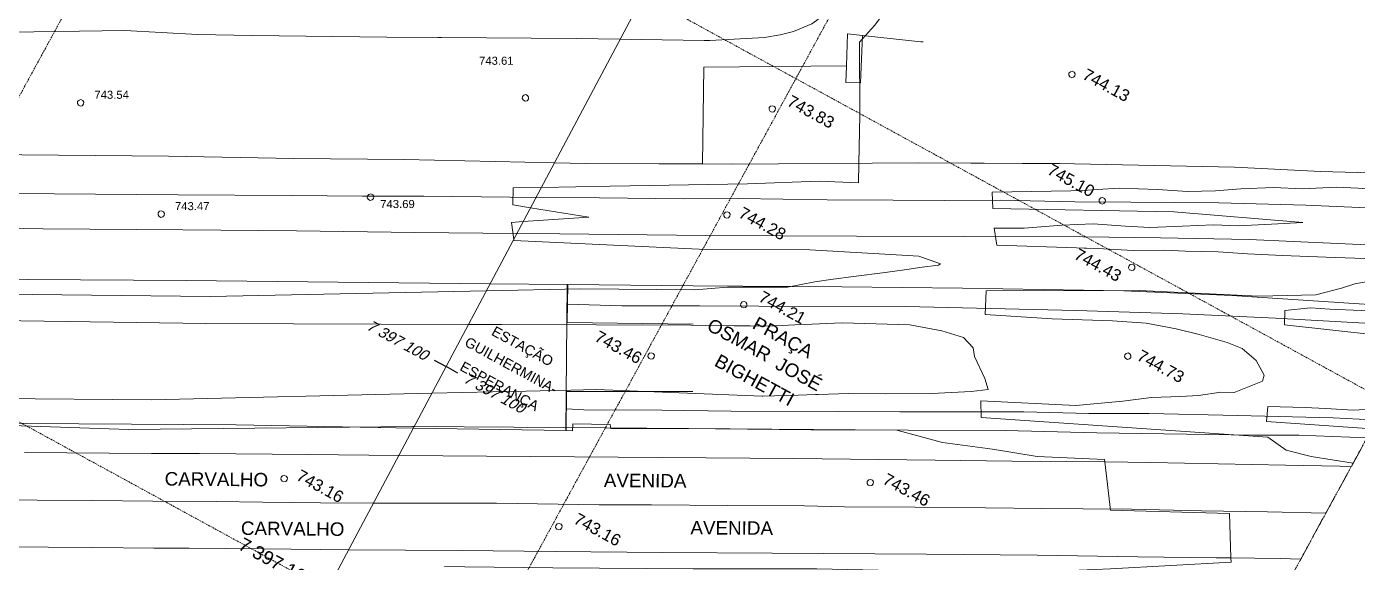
# Model space of a CAD drawing. Header units: feet. Extents: x 344914 to 345457, y 7396879 to 7397422.
# Drawn here: x 345159.3 to 345357, y 7397031 to 7397110.5 of the extents above; entities that cross this region are included whole.
import ezdxf
from ezdxf.enums import TextEntityAlignment as Align

# ---------------------------------------------------------------- set-up
doc = ezdxf.new("R2010")
doc.units = ezdxf.units.FT
doc.header["$MEASUREMENT"] = 0
doc.linetypes.add('DASHED2', pattern=[0.375, 0.25, -0.125])
doc.linetypes.add('T02', pattern=[4, 3, -1])
for name, color, linetype, lineweight in [('100_SIST_VIARIO_MEIO_FIO', 1, 'Continuous', 18), ('106_PRACAS_PARQUES_TOP', 9, 'Continuous', 18), ('108_SEP_FIS_CANT_CENT_ILHA', 7, 'Continuous', 18), ('122_TUN', 190, 'T02', 18), ('144_P_DUPLA_ASF_TOP', 7, 'Continuous', 18), ('160_P_SIMP_ASF_TOP', 7, 'Continuous', 18), ('188_FERROVIA', 251, 'T03', 18), ('192_METROVIA', 9, 'T03', 18), ('206_MURO_E_MURO_ARRIMO', 7, 'Continuous', 18), ('214_PROJ_BEIRAL_EDIF', 10, 'Continuous', 18), ('216_EDIF_NOTAVEL', 2, 'Continuous', 18), ('218_EDIF_NOTAVEL_TOP', 7, 'Continuous', 18), ('504_LM_DISTRITO', 16, 'T08', 18), ('522_SEGMENTO_DE_LIMITES', 72, 'Continuous', 18), ('600_CURVA_MESTRA', 14, 'Continuous', 18), ('604_CURVA_INTERM', 7, 'Continuous', 18), ('606_PTO_COTADO', 7, 'Continuous', 18), ('624_SEGM_CURVA_MESTRA', 14, 'Continuous', 18), ('626_SEGM_CURVA_INTERM', 7, 'Continuous', 18), ('902_MALHA_TEXTO_COORD_UTM', 8, 'DASHED2', 13), ('904_COORD_GEOGRAF', 7, 'Continuous', 13)]:
    doc.layers.add(name, color=color, linetype=linetype, lineweight=lineweight)
doc.layers.add('910_COORD_UTM_COR_ALEGRE', color=7, linetype='Continuous')
doc.styles.get("Standard").update_dxf_attribs({"font": 'arial.ttf'})
doc.styles.add('Style-Arial', font='arial.ttf')
doc.linetypes.add('T03', pattern='A,10,[1,SAO_PAULO_1000.SHX,S=1,R=0,X=0,Y=0],0.001', length=10.001)
doc.linetypes.add('T08', pattern='A,0.001,-2,[2,SAO_PAULO_1000.SHX,S=0.17,R=0,X=0,Y=0],-1.5,2,-1,[2,SAO_PAULO_1000.SHX,S=0.17,R=0,X=0,Y=0],-2.5,10', length=19.001)

# ---------------------------------------------------------------- blocks, each defined once
blk = doc.blocks.new('SP09')
at = {"layer": '606_PTO_COTADO', "flags": 128}
blk.add_lwpolyline([(0.11, 0.47), (0.36, 0.33), (0.48, 0.05), (0.42, -0.25), (0.2, -0.44), (-0.1, -0.47), (-0.37, -0.32), (-0.48, -0.05), (-0.41, 0.25), (-0.19, 0.44), (0.11, 0.47)], dxfattribs=at)

msp = doc.modelspace()

# ---------------------------------------------------------------- linework, layer by layer
at = {"layer": '100_SIST_VIARIO_MEIO_FIO', "flags": 128}
for points in [[(345259.96, 7397108.46), (345260.8, 7397108.45), (345268.92, 7397108.89), (345271.23, 7397109.28), (345273.2, 7397109.78), (345275.94, 7397110.93), (345277.86, 7397112.29), (345279.88, 7397114.33), (345281.08, 7397116.03), (345282.33, 7397118.62), (345282.97, 7397120.88), (345283.23, 7397122.95), (345283.43, 7397126.38), (345284.08, 7397136.44), (345284.93, 7397148.21)], [(345247.49, 7397108.64), (345240.95, 7397108.73), (345220.95, 7397108.9), (345220.42, 7397108.9), (345212.84, 7397108.97), (345192.84, 7397109.22), (345184.69, 7397109.32), (345173.88, 7397109.95), (345153.58, 7397109.65)], [(345247.49, 7397108.64), (345259.96, 7397108.46)], [(345159, 7397047.29), (345177.88, 7397047.17), (345185.01, 7397047.13), (345201.2, 7397046.98), (345214.6, 7397046.83)], [(345214.6, 7397046.83), (345214.6, 7397046.83)], [(345305.71, 7397046.03), (345294.25, 7397046.15), (345273.27, 7397046.41), (345214.6, 7397046.83)], [(345305.71, 7397046.03), (345313.72, 7397045.95), (345319.48, 7397045.89), (345326.3, 7397045.82), (345346.29, 7397045.44), (345354.38, 7397045.29), (345356.08, 7397045.22)], [(345149.16, 7397033.33), (345169.16, 7397033.19), (345178.21, 7397033.12), (345183.48, 7397033.09), (345194.35, 7397032.99), (345207.17, 7397032.87)], [(345207.17, 7397032.87), (345207.17, 7397032.87)], [(345348.58, 7397031.48), (345345.52, 7397031.56), (345341.69, 7397031.61), (345338.19, 7397031.65), (345335.99, 7397031.68), (345324.35, 7397031.83), (345309.43, 7397032.05), (345292.95, 7397032.21), (345270.04, 7397032.37), (345253.79, 7397032.45), (345237.83, 7397032.6), (345224.01, 7397032.75), (345207.17, 7397032.87)]]:
    msp.add_lwpolyline(points, dxfattribs=at)
at = {"layer": '108_SEP_FIS_CANT_CENT_ILHA', "flags": 128}
for points in [[(345168.98, 7397040.15), (345120.16, 7397040.49)], [(345168.98, 7397040.15), (345178.08, 7397040.08), (345187.46, 7397040), (345194.36, 7397039.92), (345202.95, 7397039.84), (345210.86, 7397039.8)], [(345210.86, 7397039.8), (345210.86, 7397039.8)], [(345210.86, 7397039.8), (345211.92, 7397039.8), (345229.09, 7397039.76), (345244.35, 7397039.53), (345252.13, 7397039.54), (345263.49, 7397039.45), (345274.88, 7397039.39), (345280.8, 7397039.25), (345291.3, 7397039.18), (345301.73, 7397039.1), (345310.12, 7397038.96), (345316.23, 7397038.93), (345323.42, 7397038.88), (345333.82, 7397038.65), (345343.61, 7397038.48), (345352.29, 7397038.27)]]:
    msp.add_lwpolyline(points, dxfattribs=at)
at = {"layer": '122_TUN'}
msp.add_lwpolyline([(345106.01, 7397422.1), (345457.17, 7397230.44), (345265.54, 7396879.33), (344914.38, 7397070.98)], close=True, dxfattribs=at)
at = {"layer": '188_FERROVIA', "flags": 128}
for points in [[(345181.83, 7397085.55), (345120.34, 7397086.03)], [(345181.83, 7397085.55), (345198.69, 7397085.46), (345209.2, 7397085.34), (345218.33, 7397085.36), (345231.13, 7397085.2), (345235, 7397085.17)], [(345235, 7397085.17), (345235, 7397085.17)], [(345235, 7397085.17), (345244.4, 7397085.1), (345256.86, 7397084.96), (345265.07, 7397084.99), (345278.21, 7397084.81), (345288.04, 7397084.73), (345295.64, 7397084.71), (345303.92, 7397084.73), (345315.01, 7397084.53), (345323.33, 7397084.45), (345336.41, 7397084.37), (345349.31, 7397084.03), (345361.87, 7397083.45), (345368.14, 7397083.25), (345376.45, 7397082.55)], [(345182.51, 7397080.37), (345120.29, 7397080.8)], [(345232.15, 7397079.81), (345216.98, 7397079.96), (345199.39, 7397080.19), (345182.51, 7397080.37)], [(345232.15, 7397079.81), (345232.15, 7397079.81)], [(345373.6, 7397077.33), (345373.4, 7397077.35), (345360.65, 7397078.03), (345340.91, 7397078.89), (345327.73, 7397079.16), (345316.22, 7397079.29), (345298.61, 7397079.34), (345282.56, 7397079.42), (345260.13, 7397079.53), (345238.5, 7397079.75), (345232.15, 7397079.81)]]:
    msp.add_lwpolyline(points, dxfattribs=at)
at = {"layer": '192_METROVIA', "flags": 128}
for points in [[(345247.71, 7397069.05), (345239.65, 7397069.31)], [(345367.23, 7397065.65), (345359.85, 7397066.4), (345344.84, 7397067.22), (345331.06, 7397067.89), (345315.23, 7397068.39), (345289.87, 7397068.96), (345268.09, 7397069), (345259.28, 7397069.08), (345247.71, 7397069.05)], [(345239.49, 7397053.79), (345242.08, 7397053.61)], [(345242.08, 7397053.61), (345253.66, 7397053.56), (345263.96, 7397053.42), (345279.87, 7397053.37), (345289.01, 7397053.32), (345307.42, 7397053.32), (345317.08, 7397053.09), (345326.07, 7397053.09), (345339.15, 7397052.8), (345353.39, 7397052.46), (345359.19, 7397052.14), (345359.84, 7397052.12)]]:
    msp.add_lwpolyline(points, dxfattribs=at)
at = {"layer": '206_MURO_E_MURO_ARRIMO', "flags": 128}
for points in [[(345283.45, 7397109.22), (345292.14, 7397108.28), (345292.49, 7397108.26)], [(345259.9, 7397104.51), (345281.1, 7397104.71)], [(345259.9, 7397104.51), (345259.72, 7397090.13)], [(345120.4, 7397091.83), (345180.37, 7397091.29), (345199.02, 7397090.93), (345215.41, 7397090.77), (345228.93, 7397090.5), (345237.73, 7397090.31)], [(345237.73, 7397090.31), (345242.38, 7397090.2), (345259.72, 7397090.13)], [(345379.41, 7397087.96), (345369.59, 7397088.52), (345351.53, 7397089.01), (345338.71, 7397089.63), (345314.97, 7397090.17), (345291.84, 7397090.3), (345264.07, 7397090.11), (345259.72, 7397090.13)], [(345239.62, 7397066.61), (345239.69, 7397072.21), (345258.33, 7397072.02), (345280.4, 7397071.9), (345298.34, 7397071.67), (345322.28, 7397071.28), (345338.34, 7397070.61), (345360.26, 7397069.17), (345368.73, 7397068.41)], [(345239.62, 7397066.61), (345258.3, 7397066.33)], [(345239.51, 7397056.36), (345239.45, 7397050.54), (345240.41, 7397050.52), (345240.46, 7397051.57), (345246, 7397051.43), (345246.09, 7397050.85), (345261.63, 7397050.82), (345275.86, 7397050.64), (345304.67, 7397050.54), (345318.26, 7397050.24), (345341.57, 7397049.88), (345348.3, 7397049.87), (345358.39, 7397049.46)], [(345239.51, 7397056.36), (345258.28, 7397056.33)]]:
    msp.add_lwpolyline(points, dxfattribs=at)
at = {"layer": '214_PROJ_BEIRAL_EDIF', "flags": 128}
msp.add_lwpolyline([(345283.45, 7397109.22), (345283.19, 7397102.17), (345281.02, 7397102.24), (345281.1, 7397104.62), (345281.1, 7397104.71), (345281.26, 7397109.46)], close=True, dxfattribs=at)
at = {"layer": '216_EDIF_NOTAVEL', "flags": 128}
for points in [[(345228.17, 7397072.34), (345228.17, 7397072.34), (345183.01, 7397072.81), (345120.22, 7397073.22), (345113.76, 7397073.26), (345098.42, 7397073.35), (345098.42, 7397072.83), (345098.41, 7397068.64), (345059.39, 7397068.87), (345059.24, 7397057.13), (345098.37, 7397056.76), (345098.23, 7397052), (345113.5, 7397051.9), (345120.35, 7397051.85), (345190.44, 7397051.39), (345216.78, 7397050.93)], [(345216.78, 7397050.93), (345239.4, 7397050.54), (345239.62, 7397072.21), (345228.17, 7397072.34)]]:
    msp.add_lwpolyline(points, dxfattribs=at)
at = {"layer": '504_LM_DISTRITO', "flags": 128}
for points in [[(345237.73, 7397090.31), (345228.93, 7397090.5), (345215.41, 7397090.77), (345199.02, 7397090.93), (345180.37, 7397091.29), (345120.4, 7397091.83), (345113.88, 7397092.16), (345097.81, 7397092.23), (345065.55, 7397092.38), (345037.99, 7397092.69), (345016.01, 7397092.8), (344989.07, 7397093.09), (344960.64, 7397093.47), (344954.69, 7397093.49), (344938.53, 7397093.55), (344926.77, 7397093.68)], [(344926.77, 7397093.68), (344938.53, 7397093.55), (344954.69, 7397093.49), (344960.64, 7397093.47), (344989.07, 7397093.09), (345016.01, 7397092.8), (345037.99, 7397092.69), (345065.55, 7397092.38), (345097.81, 7397092.23), (345113.88, 7397092.16), (345120.4, 7397091.83), (345180.37, 7397091.29), (345199.02, 7397090.93), (345215.41, 7397090.77), (345228.93, 7397090.5), (345237.73, 7397090.31)], [(345259.72, 7397090.13), (345242.38, 7397090.2), (345237.73, 7397090.31)], [(345237.73, 7397090.31), (345242.38, 7397090.2), (345264.07, 7397090.11), (345291.84, 7397090.3), (345311.23, 7397090.2)], [(345311.23, 7397090.2), (345291.84, 7397090.3), (345264.07, 7397090.11), (345259.72, 7397090.13)], [(345379.41, 7397087.96), (345369.59, 7397088.52), (345351.53, 7397089.01), (345338.71, 7397089.63), (345314.97, 7397090.17), (345312.75, 7397090.19)]]:
    msp.add_lwpolyline(points, dxfattribs=at)
at = {"layer": '522_SEGMENTO_DE_LIMITES', "flags": 128}
msp.add_lwpolyline([(345311.23, 7397090.2), (345312.75, 7397090.19)], dxfattribs=at)
at = {"layer": '600_CURVA_MESTRA', "elevation": 745, "flags": 128}
for points in [[(345315.24, 7397077.67), (345303.41, 7397078.08), (345303.01, 7397080.61), (345307.49, 7397080.59), (345313.07, 7397081.02), (345317.75, 7397081.24), (345322.54, 7397080.9), (345326.17, 7397080.68), (345330.94, 7397080.89), (345335.6, 7397081.07), (345339.29, 7397080.95), (345344.24, 7397081.2), (345348.9, 7397081.46), (345329.7, 7397083.01), (345302.82, 7397083.5), (345302.71, 7397085.96), (345314.43, 7397086.14)], [(345378.26, 7397085.86), (345375.24, 7397086.07), (345370.6, 7397086.21), (345367.09, 7397085.91), (345360.57, 7397086.28), (345357.12, 7397086.53), (345353.9, 7397086.68), (345348.79, 7397086.43), (345344.55, 7397086.62), (345339.67, 7397086.42), (345335.91, 7397086.12), (345331.76, 7397086.06), (345327.31, 7397086.32), (345321.64, 7397086.55), (345318.31, 7397086.32)], [(345372.51, 7397075.33), (345369.35, 7397075.72), (345352.32, 7397076.27), (345345.87, 7397076.52), (345340.68, 7397076.81), (345336.32, 7397077.06), (345331.43, 7397077.2), (345328.33, 7397077.32), (345323.7, 7397077.29), (345318.4, 7397077.59), (345316.74, 7397077.63)], [(345356.36, 7397045.73), (345350.12, 7397046.7), (345346.42, 7397047.62), (345343.68, 7397049.57), (345301.12, 7397052.51), (345301.05, 7397054.96), (345315.18, 7397054.27), (345322.13, 7397054.94), (345326.38, 7397055.45), (345330.69, 7397055.59), (345333.36, 7397055.77), (345336.71, 7397056.23), (345338.66, 7397056.22), (345342.87, 7397057.91), (345343.13, 7397058.78), (345341.96, 7397060.94), (345339.89, 7397062.72), (345337.64, 7397063.63), (345333.48, 7397064.82), (345330.06, 7397065.64), (345325.61, 7397066.48), (345320.6, 7397066.85), (345311.63, 7397067.14), (345301.68, 7397067.79), (345301.83, 7397071.29), (345324.57, 7397071.33), (345342.3, 7397070.51), (345350.83, 7397070.68), (345354.63, 7397071.71), (345356.59, 7397072.32), (345359.61, 7397072.86)]]:
    msp.add_lwpolyline(points, dxfattribs=at)
at = {"layer": '604_CURVA_INTERM', "flags": 128}
for points, elevation in [([(345282.93, 7397090.24), (345283.06, 7397097.34), (345283.05, 7397108.2), (345285.24, 7397110.69), (345288.86, 7397115.55), (345289.35, 7397118.47), (345289.39, 7397122.9), (345289.86, 7397126.29), (345289.92, 7397130.26), (345289.57, 7397134), (345288.59, 7397138.07), (345288.77, 7397141.27), (345289.11, 7397143.55), (345291.28, 7397147.26), (345292.49, 7397149.36), (345291.31, 7397150.58), (345288.82, 7397151.43), (345287.23, 7397152.85), (345286.9, 7397153.76), (345286.63, 7397153.74), (345280.88, 7397153.36)], 744), ([(345235.79, 7397086.65), (345245.98, 7397086.83), (345266.37, 7397087.19), (345277.06, 7397087.59), (345282.87, 7397087.32), (345282.93, 7397090.24)], 744), ([(345234.18, 7397083.62), (345231.54, 7397084.06), (345231.58, 7397086.57), (345235.79, 7397086.65)], 744), ([(345233.08, 7397081.57), (345242.81, 7397082.21), (345234.18, 7397083.62)], 744), ([(345231.68, 7397078.93), (345231.33, 7397081.46), (345233.08, 7397081.57)], 744), ([(345233.08, 7397081.57), (345233.08, 7397081.57)], 744), ([(345231.68, 7397078.93), (345231.7, 7397078.78), (345260.27, 7397077.41), (345275.65, 7397077.38), (345285.97, 7397076.8), (345291.84, 7397076.46), (345295.04, 7397075.29), (345294.77, 7397075.09), (345292.34, 7397074.8), (345290.04, 7397074.44), (345286.84, 7397074.03), (345282.13, 7397073.42), (345279.11, 7397073.04), (345276.37, 7397072.62), (345272.32, 7397071.84), (345268.9, 7397071.85), (345268.63, 7397071.85), (345263.42, 7397071.85), (345258.55, 7397071.44), (345241.62, 7397071.6), (345227.62, 7397071.31)], 744), ([(345224.96, 7397066.31), (345185.94, 7397066.46), (345048.59, 7397068.44), (345045.91, 7397068.67), (345043.72, 7397068.81), (345040.86, 7397069.22), (345031.78, 7397069.35), (345025.12, 7397070.48), (345025.27, 7397071.65), (345093.94, 7397071.48), (345186.58, 7397070.43), (345227.62, 7397071.31)], 744), ([(345227.62, 7397071.31), (345227.62, 7397071.31)], 744), ([(345366.35, 7397064.03), (345346.15, 7397066.27), (345346.19, 7397068.37), (345350.04, 7397068.75), (345352.9, 7397068.57), (345357.59, 7397068.37), (345361.25, 7397068.46), (345365.02, 7397068.26), (345368.6, 7397068.17)], 746), ([(345224.96, 7397066.31), (345228.61, 7397066.3), (345229.86, 7397066.29), (345257.99, 7397066.19), (345260.17, 7397066.16)], 744), ([(345264.42, 7397066.12), (345266.77, 7397066.09)], 744), ([(345273.92, 7397055.83), (345276.5, 7397055.9), (345276.87, 7397055.91), (345281.45, 7397056.04), (345286.96, 7397056), (345293.78, 7397056.07), (345299.61, 7397056.34), (345302.14, 7397056.66), (345301.65, 7397058.28), (345300.13, 7397061.57), (345299.91, 7397062.81), (345298.49, 7397064.39), (345295.24, 7397065.38), (345290.52, 7397066.26), (345280.45, 7397066.52), (345274.8, 7397066.29), (345273.42, 7397066.24), (345271.52, 7397066.17)], 744), ([(345216.91, 7397051.18), (345216.63, 7397051.18), (345174.47, 7397050.73), (345099.24, 7397053.29), (345054.06, 7397053.36), (345025.51, 7397053.77), (345025.43, 7397055.92), (345031.56, 7397056.36), (345085.73, 7397055.9), (345177.86, 7397055.12), (345219.52, 7397056.08)], 744), ([(345228.51, 7397056.29), (345219.52, 7397056.08)], 744), ([(345219.52, 7397056.08), (345219.52, 7397056.08)], 744), ([(345233.51, 7397056.41), (345235.59, 7397056.45)], 744), ([(345238.29, 7397056.52), (345243.93, 7397056.65), (345268.58, 7397055.68), (345268.66, 7397055.68)], 744), ([(345359.12, 7397050.8), (345343.47, 7397051.91), (345343.7, 7397054.13), (345349.23, 7397053.96), (345352.25, 7397053.84), (345356.33, 7397053.6), (345360.76, 7397053.81)], 746), ([(345221.4, 7397030.36), (345224.42, 7397030.34), (345237.46, 7397030.19), (345258.34, 7397030.02), (345276.69, 7397030.02), (345294.95, 7397029.61), (345310.99, 7397029.64), (345320.33, 7397030.03), (345338.21, 7397031.02), (345338.19, 7397031.65), (345337.98, 7397038.25), (345320.29, 7397038.75), (345319.48, 7397045.89), (345319.44, 7397046.25), (345309.44, 7397046.72), (345302.79, 7397047.81), (345295.35, 7397048.76), (345288.58, 7397050.62), (345239.06, 7397051.03), (345216.91, 7397051.18)], 744)]:
    msp.add_lwpolyline(points, dxfattribs=dict(at, elevation=elevation))
at = {"layer": '624_SEGM_CURVA_MESTRA', "elevation": 745, "flags": 128}
for points in [[(345318.31, 7397086.32), (345316.21, 7397086.17), (345314.43, 7397086.14)], [(345316.74, 7397077.63), (345316.38, 7397077.64), (345315.24, 7397077.67)]]:
    msp.add_lwpolyline(points, dxfattribs=at)
at = {"layer": '626_SEGM_CURVA_INTERM', "elevation": 744, "flags": 128}
for points in [[(345260.17, 7397066.16), (345264.42, 7397066.12)], [(345266.77, 7397066.09), (345268.95, 7397066.07), (345271.52, 7397066.17)], [(345228.51, 7397056.29), (345233.51, 7397056.41)], [(345235.59, 7397056.45), (345238.29, 7397056.52)], [(345268.66, 7397055.68), (345273.92, 7397055.83)]]:
    msp.add_lwpolyline(points, dxfattribs=at)
at = {"layer": '902_MALHA_TEXTO_COORD_UTM', "flags": 128}
for points in [[(345089.99, 7396975.14), (345281.61, 7397326.26)], [(345177.76, 7396927.24), (345369.39, 7397278.35)], [(345457.17, 7397230.44), (345265.54, 7396879.33)], [(345203.97, 7397026.86), (344962.29, 7397158.76)], [(345361.35, 7397054.89), (345250.95, 7397115.14)]]:
    msp.add_lwpolyline(points, dxfattribs=at)
at = {"layer": '904_COORD_GEOGRAF', "flags": 128}
for points in [[(345156.99, 7396938.58), (345344.91, 7397291.71)], [(345344.91, 7397291.71), (345156.99, 7396938.58)]]:
    msp.add_lwpolyline(points, dxfattribs=at)
at = {"layer": '910_COORD_UTM_COR_ALEGRE', "color": 253, "flags": 128}
for points in [[(345219.87, 7397061), (345221.62, 7397060.04)], [(345223.38, 7397059.08), (345221.62, 7397060.04)]]:
    msp.add_lwpolyline(points, dxfattribs=at)

# ---------------------------------------------------------------- block references
at = {"layer": '606_PTO_COTADO', "rotation": 331.3757899120435}
for p in [(345314.59, 7397103.41, 744.13), (345233.41, 7397099.94, 743.61), (345167.34, 7397099.2, 743.54), (345270.07, 7397098.3, 743.84), (345210.4, 7397085.2, 743.69), (345319.09, 7397084.66, 745.1), (345179.31, 7397082.68, 743.47), (345263.34, 7397082.55, 744.28), (345323.47, 7397074.79, 744.43), (345265.84, 7397069.24, 744.21), (345252.08, 7397061.63, 743.46), (345322.88, 7397061.6, 744.73), (345197.57, 7397043.43, 743.16), (345284.63, 7397042.81, 743.46), (345238.37, 7397036.28, 743.16)]:
    msp.add_blockref('SP09', p, dxfattribs=at)

# ---------------------------------------------------------------- texts
at = {"layer": '106_PRACAS_PARQUES_TOP', "style": 'Style-Arial'}
for s, p in [('OSMAR', (345260.19, 7397065.58)), ('PRAÇA', (345266.96, 7397065.81)), ('BIGHETTI', (345261.31, 7397060.26)), ('JOSÉ', (345270.35, 7397059.82))]:
    msp.add_text(s, height=2, rotation=331.3758, dxfattribs=at).set_placement(p)
at = {"layer": '144_P_DUPLA_ASF_TOP', "style": 'Style-Arial'}
for rotation, p in [(359.4699, (345179.81, 7397042.4)), (359.4089, (345191.14, 7397035.07))]:
    msp.add_text('CARVALHO', height=2, rotation=rotation, dxfattribs=at).set_placement(p)
at = {"layer": '160_P_SIMP_ASF_TOP', "color": 9, "style": 'Style-Arial'}
for s, p in [('743.61', (345226.52, 7397104.85, 743.61)), ('743.54', (345169.38, 7397099.8, 743.54)), ('743.69', (345211.84, 7397083.58, 743.69)), ('743.47', (345181.35, 7397083.27, 743.47))]:
    msp.add_text(s, height=1.2, rotation=359.9881, dxfattribs=at).set_placement(p)
at = {"layer": '160_P_SIMP_ASF_TOP', "style": 'Style-Arial'}
for p in [(345245.05, 7397042.17), (345257.91, 7397035.15)]:
    msp.add_text('AVENIDA', height=2, rotation=359.6001, dxfattribs=at).set_placement(p)
at = {"layer": '218_EDIF_NOTAVEL_TOP', "style": 'Style-Arial'}
for s, p in [('ESTAÇÃO', (345228.23, 7397064.81)), ('GUILHERMINA-', (345224.23, 7397063.22)), ('ESPERANÇA', (345223.53, 7397059.58))]:
    msp.add_text(s, height=1.5, rotation=331.3758, dxfattribs=at).set_placement(p)
at = {"layer": '606_PTO_COTADO', "style": 'Style-Arial'}
for s, p in [('744.13', (345315.99, 7397102.85, 744.13)), ('743.83', (345272.11, 7397098.9, 743.84)), ('745.10', (345310.76, 7397088.71, 745.1)), ('744.28', (345264.92, 7397082.31, 744.28)), ('744.43', (345314.75, 7397076.15, 744.43)), ('744.21', (345267.88, 7397069.84, 744.21)), ('743.46', (345243.52, 7397063.95, 743.46)), ('744.73', (345324.08, 7397061.12, 744.73)), ('743.16', (345199.22, 7397043.32, 743.16)), ('743.46', (345286.32, 7397042.78, 743.46)), ('743.16', (345240.41, 7397036.88, 743.16))]:
    msp.add_text(s, height=1.75, rotation=331.3758, dxfattribs=at).set_placement(p)
at = {"layer": '902_MALHA_TEXTO_COORD_UTM'}
msp.add_text('7 397 100', height=2, rotation=331.3758, dxfattribs=at).set_placement((345201.97, 7397027.95), align=Align.MIDDLE_RIGHT)
at = {"layer": '910_COORD_UTM_COR_ALEGRE', "color": 253, "oblique": 15}
for p in [(345214.43, 7397063.97), (345228.82, 7397056.11)]:
    msp.add_text('7 397 100', height=1.6, rotation=331.3758, dxfattribs=at).set_placement(p, align=Align.MIDDLE_CENTER)

doc.saveas('drawing.dxf')
